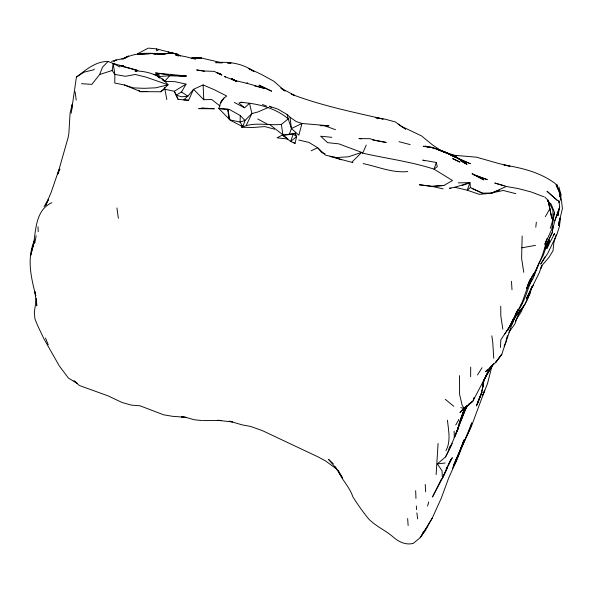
<?xml version="1.0" encoding="UTF-8"?>
<svg xmlns="http://www.w3.org/2000/svg" width="592" height="592" viewBox="0 0 592 592"><rect width="100%" height="100%" fill="white"/><g stroke="black" fill="none" stroke-linecap="round" stroke-linejoin="round"><path stroke-width="0.89" d="M560.883 199.452L560.89 194.494L558.885 186.939M164.598 87.446L166.811 99.552M506.5 338.054L506.079 341.599L504.11 346.105M470.633 376.727L470.699 367.121M522.151 236.045L521.619 258.475L523.757 272.29M459.555 375.609L459.584 394.353L462.152 405.268L464.261 408.547L472.83 401.154L491.308 366.071M220.046 106.035L211.692 99.478L203.774 99.722L193.547 89.296L188.619 100.277L183.609 99.885L187.886 96.163L193.547 89.296L203.137 84.922L214.822 89.962L226.766 96.052L223.983 98.028L221.112 101.262L218.811 108.506L227.898 109.705L229.422 109.468L240.271 115.558L240.086 122.078L242.883 126.814C254.9 121.797 268.657 125.696 281.378 124.438L288.23 118.859L287.157 114.545L277.766 109.046L269.271 106.264L271.602 107.574M71.181 113.279L76.42 77.041C85.773 70.026 95.63 61.176 108.084 61.494L113.183 63.44L137.943 70.515L121.649 66.297M295.312 134.895L295.371 133.185L282.702 135.242L290.665 141.473L295.016 143.434L296.636 136.597L295.371 133.185L293.181 134.177L282.702 135.242L286.55 137.803M500.462 347.497L500.832 339.83L510.711 324.927L522.233 302.098L530.454 279.232M436.126 474.621L438.087 443.452M560.306 197.462L560.432 195.634M558.189 212.358L557.93 215.843L559.647 207.237L559.026 201.043L557.05 200.155L547.097 191.327L557.05 200.155M558.9 202.782L559.026 201.043M560.099 218.84L559.47 226.329L556.902 234.373L547.815 253.235L540.718 264.128L544.899 256.913M535.79 227.239L536.337 222.192M71.506 110.563L72.261 104.222L70.1 112.924L68.857 133.474L68.154 137.411L57.705 174.159L59.977 169.097M136.545 71.366L134.88 70.922C147.267 71.084 160.143 74.836 168.069 84.811L155.77 87.816L144.152 88.326L133.281 87.882L124.335 84.974L114.767 83.028L114.855 74.422L112.184 70.5L113.183 63.44L119.799 66.985M552.972 226.64L552.358 230.976L554.859 220.601L559.647 207.237L554.859 220.601M36.349 298.375L34.336 312.221L34.891 318.725L37.614 325.519L44.052 339.068L59.23 365.804L68.406 378.081L77.138 383.313L74.089 380.922M483.457 381.226L482.547 387.479L484.685 377.933M530.965 288.918L530.291 293.195L527.724 298.028M547.652 201.228L551.1 204.077L554.489 212.476L551.714 229.356L544.84 244.355L545.957 241.048M34.861 242.883L36.142 235.727M541.591 265.667L539.475 272.298L526.318 298.901L532.112 286.669L529.226 293.876M492.144 365.345L487.512 383.609L482.924 394.923M529.655 291.834C528.619 300.899 522.344 307.951 516.816 314.752L512.768 321.463L516.786 314.345M506.641 339.09L507.396 335.694M33.951 242.069L30.725 255.33L34.588 240.093C26.507 258.415 31.036 277.396 35.809 295.845L34.839 291.545L36.785 305.857L36.593 302.534M546.86 238.606C544.189 252.606 538.831 265.986 531.32 278.085L533.888 273.489L527.198 286.269L530.395 279.18M541.71 265.838L541.095 268.191L542.487 264.876L548.68 257.749L553.024 250.719L553.831 242.794L556.117 234.95M34.255 241.403L33.833 243.001C35.772 228.601 36.334 209.398 51.918 202.708M552.565 219.484L554.489 212.476M427.579 506.049L428.697 502.001M34.01 242.276L32.057 249.269L33.959 243.142M550.308 228.379L552.958 219.499L552.921 210.167L547.985 200.177L544.655 196.951M513.797 318.762L501.764 354.334L495.6 362.504L485.477 371.776L487.431 369.867M513.745 318.918L512.221 324.002L517.911 309.202M274.636 129.189L264.779 126.577L252.873 127.509L241.751 127.236L242.283 125.541M474.14 397.587L473.311 400.148L474.185 397.817M455.588 461.96L456.462 459.333M519.783 310.363L514.922 323.913L508.839 332.364M289.296 134.643L291.405 128.538L290.08 117.283L287.157 114.545M443.867 185.488L431.161 186.436L443.867 185.488L452.51 180.516L434.025 169.164L436.341 162.46L422.74 160.114L424.331 160.861M445.894 450.771C451.082 441.218 448.47 430.377 447.448 420.165M458.238 182.869L469.922 182.639L467.243 190.202L479.246 194.339L491.256 193.251L506.286 186.473L518.289 188.596L531.15 191.963L543.671 196.714M478.913 399.015L476.449 405.979L481.37 393.391L483.62 383.505L481.37 393.391L479.261 398.209M58.934 169.734L51.23 192.134L45.665 205.269L48.381 199.763M456.114 433.166L466.008 407.185M548.318 244.437L546.808 248.559L554.637 233.418L553.246 235.527M469.367 429L456.143 461.545L453.25 466.844L460.088 450.926L455.218 463.462L448.684 477.929L441.321 498.101L432.256 518.096L425.345 530.328L420.246 537.61L413.342 543.338C406.541 545.299 399.341 542.242 394.139 537.825C386.287 530.698 376.275 526.673 368.809 519.08C362.918 512.065 357.797 504.532 352.862 496.873C349.85 487.112 341.621 479.89 338.062 470.226L342.546 477.996L335.035 466.851L336.545 468.775L328.545 459.399L333.266 463.765M529.625 293.21L532.171 286.484M81.496 83.687L91.827 84.375L99.671 74.481L102.512 67.155L108.084 61.494M469.663 428.231L471.765 422.843L469.619 429.896L462.463 445.088M449.18 448.314L449.861 446.597M482.909 394.945L484.767 390.224L471.195 426.869L462.544 445.043M463.536 411.388L459.14 423.739L463.521 411.603L461.286 417.619L467.051 405.55M465.904 407.858L460.835 420.475L465.874 407.844M442.305 476.989L442.069 470.877L437.355 463.854L445.547 456.935C454.19 440.515 459.614 422.747 467.118 405.816M532.208 278.862C526.799 290.465 524.468 303.644 515.928 313.59M526.873 299.641L524.867 304.621L517.845 314.641L523.735 306.034L520.901 312.384L515.218 321.167M463.432 411.736L457.416 429.844L461.716 415.961L464.098 410.189M457.046 431.287L458.349 428.149L454.271 437.429L457.046 431.287L456.129 433.3M483.198 381.418L492.611 364.798M433.448 168.957C410.3 161.527 386.28 158.493 362.667 153.165L366.256 145.114M454.271 437.429L455.825 433.973L455.041 435.468M533.599 275.976L538.787 263.61L532.874 278.876L526.503 288.533M445.547 456.935L452.192 443.541M514.307 317.016L516.831 311.547M513.508 319.872L514.981 316.698M441.543 478.721L432.486 497.006L444.192 474.91L450.919 459.599L448.603 464.276M487.719 372.797L490.664 366.492M512.931 320.99L517.837 310.585L515.847 313.486M220.601 103.223L223.983 98.028M246.376 125.119L251.896 113.538L249.528 103.274L241.092 102.253L238.909 103.038L244.57 107.788L249.528 103.274C263.359 105.11 277.515 109.705 288.23 118.859L291.405 128.538L298.849 135.191L301.972 123.491L329.034 125.793L320.139 125.652M510.681 324.342L513.9 317.83L507.766 330.247L510.711 324.927L504.865 333.881M489.673 369.623L483.405 381.048M490.479 368.002L491.279 366.381M452.399 468.583L455.292 462.833M446.116 468.997L447.582 466.163M493.721 363.481L485.78 376.194M465.386 408.443L463.743 411.462L469.471 403.307M448.625 464.32L452.288 457.683L447.944 465.453M191.801 58.652L192.237 57.861L201.088 57.972L221.312 62.641M526.525 288.6L527.413 287.031M529.307 284.019L526.517 288.43M426.943 527.383L420.246 537.61L432.256 518.096M188.619 100.277L178.088 99.33L176.179 95.134L181.5 92.026L186.051 84.123L175.017 81.674L164.62 81.363L162.541 79.957M531.091 278.366L528.486 282.821M545.299 216.665L549.909 208.724L547.985 200.177L551.818 218.396L549.909 208.724M455.744 424.982L458.748 419.802L458.482 419.454M486.395 375.091L487.275 373.559M544.892 248.936L549.783 240.581L545.809 247.944L548.688 239.849L552.617 231.753L545.254 247.375L548.688 239.849L543.167 255.552L538.38 263.899M485.729 376.157L488.407 371.584M448.847 449.173L451.555 444.548M44.067 206.697L48.196 199.682M477.507 374.98L482.066 367.676M532.556 286.661L533.577 285.078M521.115 304.688L522.137 303.237M487.86 371.931L488.985 370.511M488.674 370.918L491.552 367.299M464.868 407.274L459.94 412.513L465.726 406.778L467.48 405.92M352.136 161.89L361.697 152.388L362.667 153.165M422.732 532.822L425.345 530.328L424.042 531.557M138.313 90.199L140.6 91.671L160.698 91.753L168.069 84.811L146.246 77.182L135.183 74.466L125.534 76.287L114.855 74.422L113.183 63.44M464.735 408.28L472.83 401.154L464.261 408.547M454.782 187.25L469.922 182.639L470.433 187.516L467.243 190.202L454.782 187.25L449.387 188.271L451.045 188.241M94.483 69.049L93.388 69.9L84.205 72.113L76.42 77.041M434.025 169.164L437.266 166.737L436.341 162.46M160.698 91.753L164.591 89.177L174.285 91.279L186.051 84.123M124.586 58.305C136.863 51.571 151.863 53.532 165.331 53.761L160.069 54.138M123.217 59.067L128.523 55.996L122.685 58.726M246.265 83.59L247.715 82.776M137.692 53.739L147.926 48.27M158.286 49.994L156.628 50.875L156.599 48.907L148.636 48.115M281.378 124.438L282.865 134.798L277.049 137.825L287.786 139.009M113.953 61.198L116.291 59.999L124.882 58.231L121.76 58.978M113.871 61.22L116.291 59.999L111.548 61.413M291.405 128.538L301.972 123.491L296.185 121.538L290.08 117.283M311.222 150.768L317.652 147.741L321.789 152.603L325.052 153.772M191.238 58.305L192.237 57.861L201.561 58.068L197.121 58.334M268.117 107.559L257.868 111.984L251.896 113.538L244.999 120.435L240.086 122.078L229.933 119.88L218.811 108.506L228.046 109.032M462.13 185.57L469.922 182.639M499.626 190.099L491.937 192.866L503.304 190.491L515.78 193.665M99.671 74.481L112.184 70.5M521.715 247.826L535.501 245.347M437.355 463.854L445.14 463.003M159.233 54.19L171.65 53.28L159.322 54.19M140.6 91.671L147.563 91.471M482.695 193.155L492.825 192.97M222.044 62.641L215.688 62.715C228.949 61.272 242.912 63.529 253.887 71.491L248.958 68.679L260.976 74.185L273.985 81.326L285.07 91.168M227.491 62.574L229.304 62.552L227.572 62.567M222.37 62.611L218.907 62.648L222.37 62.759M120.013 65.83L123.654 65.86L120.013 65.668M407.784 171.554C392.311 173.138 377.999 166.655 363.177 163.621M178.954 75.857L186.628 76.02L155.474 72.979L168.565 74.881M202.767 420.572L221.127 420.52L217.804 420.253M227.572 62.93L231.035 63.041L227.498 62.9M148.067 53.569L143.723 53.369L153.239 53.45L159.744 54.286L153.587 53.709M153.284 53.813L155.888 53.931L150.065 53.376L151.826 53.539M361.631 138.839L358.922 138.587L370.022 138.706L374.729 140.274L386.206 142.457L372.472 139.853M153.343 74.459L159.418 75.066L153.987 74.459M331.779 137.337L320.649 136.212L327.546 142.635L338.831 143.856L361.697 152.388L348.399 156.799L336.049 157.583L325.474 155.104L317.652 147.741L308.92 142.406L298.694 140.015M201.976 420.564L194.08 419.728L187.509 417.819L181.352 416.805L186.066 417.33L172.494 416.302L163.629 414.807L139.971 405.786L131.276 405.091L122.026 402.471L107.988 395.841L79.343 385.488L74.133 381.004M171.169 75.191L173.782 75.495M431.117 186.295L419.343 184.741L431.168 186.236L443.119 188.87M217.967 420.372L232.434 421.918L230.044 421.289M504.214 165.072C522.033 167.884 540.533 172.479 555.163 183.505M375.942 117.778L385.377 119.236L395.249 121.893L401.539 126.348L421.563 135.931L432.523 144.907L441.995 151.293L440.063 150.176L451.289 154.875L456.432 156.318L448.618 153.964L444.688 151.952L455.307 157.109L443.911 151.5L432.301 147.378L423.147 146.268L428.519 147.09L425.108 146.128L433.899 147.919L430.317 147.371M204.477 71.277L196.625 69.967L204.07 70.996L214.208 71.388L221.97 75.103L216.346 72.49L220.727 73.933L218.108 73.401M375.972 117.793L383.098 118.992C352.173 111.947 320.997 105.457 291.249 94.165L294.372 95.282L280.919 88.134L283.679 90.213M504.044 165.124L505.731 165.412M507.418 165.701L509.956 166.137L498.797 163.54L476.545 157.198L454.826 155.326L442.853 151.559M156.599 48.907L177.866 54.412L180.597 55.974M241.092 102.253L242.89 102.675M352.987 162.63L329.966 156.451M254.442 85.84L264.291 88.356L247.463 83.45L233.093 80.053L236.778 81.274L231.516 78.647L235.505 80.823M472.046 188.552L482.724 193.214M195.612 59.259L185.407 56.632L175.469 54.871L178.666 56.077M399.001 141.703L410.16 144.589M432.826 148.178L435.394 148.858M229.289 421.119L242.098 424.856L250.557 426.44L262.271 430.584L318.237 456.972L325.822 461.124L337.233 469.5M460.813 407.607L464.106 408.547M504.088 185.777L494.749 183.032L505.664 186.221M459.022 159.085L448.618 153.964L451.289 154.875L436.252 149.088M323.913 125.504L335.538 129.707M262.426 104.54L266.526 106.057M334.051 157.05L341.377 159.818M225.641 76.982L224.479 76.538L236.778 81.274M124.335 84.974L140.208 91.457M460.643 159.751L470.388 163.747L448.618 153.964M470.433 187.516L481.94 193.014M234.299 102.431L244.57 107.788M230.784 120.487L242.883 126.814L244.999 120.435L240.271 115.558M257.749 118.97L267.91 124.468M557.59 185.215L555.599 183.979L560.89 194.494L556.687 185.4L557.575 188.885M181.5 92.026L187.886 96.163L181.714 96.807L176.179 95.134L174.285 91.279L178.088 99.33M293.477 142.406L295.016 143.434M159.766 78.077L157.679 76.671L169.771 75.68L185.052 75.909L169.771 75.68L164.62 81.363L162.275 78.773M398.142 124.128L405.668 129.389M269.723 124.557L282.865 134.798M453.761 406.267L445.265 399.304M285.677 137.203L287.083 138.41M45.488 337.98L48.27 344.825M556.687 185.4L559.544 193.125L561.66 201.85L562.4 208.606L558.411 225.404L559.943 217.93L559.47 226.329L559.351 220.979M241.307 125.585L241.751 127.236M229.933 119.88L227.898 109.705L228.86 118.918M502.837 329.108L500.81 315.913L500.765 306.227M560.084 196.648L559.544 193.125L560.039 196.781M560.35 198.409L560.617 200.17M491.811 335.849L492.773 342.479L493.743 358.249M116.905 207.925L118.37 218.263M75.132 91.841L76.22 100.055M416.879 512.835L417.671 518.932M407.644 518.548L408.14 525.541M416.339 505.931L416.59 509.653M511.466 281.348L511.999 289.762M425.234 484.441L425.663 491.797M203.137 84.922L203.774 99.722M415.665 490.679L415.961 498.449M38.036 226.78L38.184 231.664M454.138 431.176L454.316 437.599M293.181 134.177L290.665 141.473L296.636 136.597L293.181 134.177M463.98 440.019L459.74 451.341L453.546 465.282L462.16 445.532L463.27 442.668L459.74 451.341L463.98 440.019M479.653 397.809L477.078 404.669L481.999 392.23L479.653 397.809M447.478 467.199L442.372 478.099L447.478 467.199M490.738 367.617L489.88 369.119L490.716 367.558M501.764 354.334L495.6 362.504L501.764 354.334M202.642 108.055L198.683 108.669L214.334 108.765L202.642 108.055M153.239 53.45L137.529 54.346L153.239 53.45M174.573 53.48L168.039 52.14L177.866 54.412L174.573 53.48M487.179 179.591L474.014 174.81L472.039 173.619L483.886 179.924L474.014 174.81L487.179 179.591M447.574 153.454L438.043 149.532L447.574 153.454M463.336 162.075L460.85 160.987L466.54 164.08L463.336 162.075M458.622 161.409L452.688 158.589L459.747 162.09L458.622 161.409M270.122 90.45L258.941 85.13L271.654 91.205L270.122 90.45M236.437 81.274L231.842 78.692L236.452 81.296M465.438 162.992L457.438 157.916L467.021 164.428L465.438 162.992"/></g></svg>
